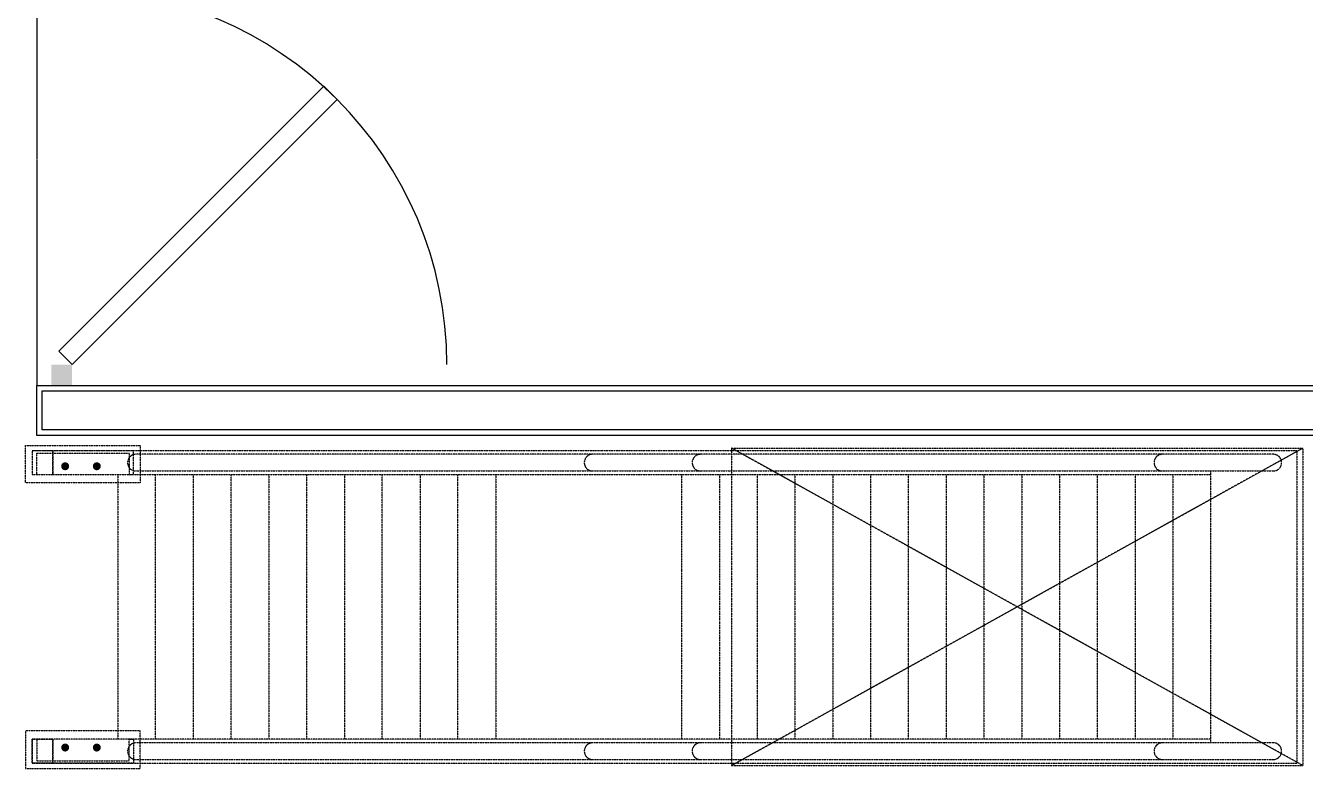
# Model space of a CAD drawing. Header units: millimetres. Extents: x -155 to 94595, y -3153 to 63413.
# Drawn here: x 88238 to 91312, y 33248 to 35031 of the extents above; entities that cross this region are included whole.
import ezdxf

# ---------------------------------------------------------------- set-up
doc = ezdxf.new("R2010")
doc.units = ezdxf.units.MM
for name, pattern in [('REFERENCIA CAMPECHE$0$63-BASE1-6$0$HIDDEN2', [0.1875, 0.125, -0.0625]), ('REFERENCIA CAMPECHE$0$HIDDEN', [0.375, 0.25, -0.125]), ('TRATTEGGIATA2', [0.375, 0.25, -0.125])]:
    doc.linetypes.add(name, pattern=pattern)
for name, color, linetype in [('4', 251, 'Continuous'), ('5', 1, 'TRATTEGGIATA2'), ('door', 252, 'Continuous'), ('wall', 5, 'Continuous')]:
    doc.layers.add(name, color=color, linetype=linetype)

msp = doc.modelspace()

# ---------------------------------------------------------------- linework, layer by layer
at = {"layer": '4', "linetype": 'REFERENCIA CAMPECHE$0$HIDDEN'}
for p, q in [((89933.86, 34016.268), (91305.86, 34016.268)), ((89933.86, 34016.268), (89933.86, 33254.268)), ((91305.86, 33254.268), (89933.86, 34016.268)), ((91305.86, 34016.268), (89933.86, 33254.268)), ((91305.86, 34016.268), (91305.86, 33254.268)), ((89933.86, 33254.268), (91305.86, 33254.268))]:
    msp.add_line(p, q, dxfattribs=at)
for points in [[(88238.058, 34022.918), (88513.058, 34022.918), (88513.058, 33932.918), (88238.058, 33932.918)], [(88303.486, 34010.268), (88254.065, 34010.268), (88254.065, 33952.868), (88303.486, 33952.868)], [(88254.065, 33952.868), (88264.696, 33952.868), (88264.696, 34004.668), (88486.419, 34004.668), (88486.419, 33952.868), (88497.05, 33952.868), (88497.05, 34010.268), (88254.065, 34010.268)], [(88238.058, 33247.618), (88513.058, 33247.618), (88513.058, 33337.618), (88238.058, 33337.618)], [(88303.486, 33317.668), (88254.065, 33317.668), (88254.065, 33260.268), (88303.486, 33260.268)], [(88254.065, 33317.668), (88264.696, 33317.668), (88264.696, 33265.868), (88486.419, 33265.868), (88486.419, 33317.668), (88497.05, 33317.668), (88497.05, 33260.268), (88254.065, 33260.268)], [(88303.486, 33260.268), (88254.065, 33260.268), (88254.065, 33317.668), (88303.486, 33317.668)]]:
    msp.add_lwpolyline(points, close=True, dxfattribs=at)
for points in [[(89618.629, 34010.268), (88303.486, 34010.268), (88303.486, 33952.868), (89669.562, 33952.868)], [(89626.349, 34001.568), (88503.046, 34001.568)], [(89062.252, 34010.27), (89062.252, 34010.268)], [(89366.252, 34010.271), (89366.252, 34010.268)], [(89388.96, 34010.274), (89388.96, 34010.268)], [(89397.338, 34010.278), (89397.338, 34010.268)], [(89397.338, 34010.273), (89397.338, 34010.268)], [(89518.252, 34010.271), (89518.252, 34010.268)], [(89574.689, 34010.27), (89574.689, 34010.268)], [(91291.343, 34010.268), (89618.629, 34010.268)], [(89670.252, 34010.271), (89670.252, 34010.268)], [(89754.061, 34010.273), (89754.061, 34010.268)], [(89762.292, 34010.272), (89762.292, 34010.268)], [(89914.292, 34010.272), (89914.292, 34010.268)], [(89998.1, 34010.274), (89998.1, 34010.268)], [(90150.1, 34010.274), (90150.1, 34010.268)], [(90302.1, 34010.275), (90302.1, 34010.268)], [(90454.1, 34010.275), (90454.1, 34010.268)], [(91291.343, 34010.268), (91291.343, 33260.268)], [(88459.337, 33952.868), (88459.337, 33317.668)], [(88503.046, 33961.568), (89661.842, 33961.568)], [(88550.1, 33317.668), (88550.1, 33952.868)], [(88640.863, 33952.868), (88640.863, 33317.668)], [(88731.626, 33317.668), (88731.626, 33952.868)], [(88822.39, 33952.868), (88822.39, 33317.668)], [(88913.153, 33317.668), (88913.153, 33952.868)], [(89003.916, 33952.868), (89003.916, 33317.668)], [(89094.679, 33317.668), (89094.679, 33952.868)], [(89185.443, 33952.868), (89185.443, 33317.668)], [(89276.206, 33317.668), (89276.206, 33952.868)], [(89367.233, 33952.868), (89367.233, 33317.668)], [(89669.562, 33952.868), (91084.27, 33952.868)], [(89813.53, 33952.868), (89813.53, 33723.046)], [(89904.293, 33952.868), (89904.293, 33602.009)], [(89995.057, 33952.868), (89995.057, 33682.546)], [(90085.82, 33952.868), (90085.82, 33416.182)], [(90176.583, 33952.868), (90176.583, 33317.668)], [(90267.346, 33952.868), (90267.346, 33317.668)], [(90358.11, 33952.868), (90358.11, 33317.668)], [(90448.873, 33952.868), (90448.873, 33317.668)], [(90539.636, 33952.868), (90539.636, 33317.668)], [(90630.399, 33952.868), (90630.399, 33317.668)], [(90721.163, 33952.868), (90721.163, 33317.668)], [(90811.926, 33952.868), (90811.926, 33317.668)], [(90902.689, 33952.868), (90902.689, 33317.668)], [(90993.452, 33952.868), (90993.452, 33317.668)], [(91084.27, 33961.568), (91084.27, 33308.968)], [(89813.53, 33723.046), (89813.53, 33317.668)], [(89995.057, 33682.546), (89995.057, 33317.668)], [(89904.293, 33602.009), (89904.293, 33317.668)], [(90085.82, 33416.182), (90085.82, 33317.668)], [(90173.234, 33317.668), (88303.486, 33317.668), (88303.486, 33260.268), (90224.167, 33260.268)], [(90180.954, 33308.968), (88503.046, 33308.968)], [(91084.27, 33317.668), (90173.234, 33317.668)], [(88503.046, 33268.968), (90216.448, 33268.968)], [(90224.167, 33260.268), (91291.343, 33260.268)]]:
    msp.add_lwpolyline(points, dxfattribs=at)
for points in [[(89661.842, 33961.568), (91234.836, 33961.568, 1), (91234.836, 34001.568), (89626.349, 34001.568)], [(90216.448, 33268.968), (91234.836, 33268.968, 1), (91234.836, 33308.968), (90180.954, 33308.968)]]:
    msp.add_lwpolyline(points, format="xyb", dxfattribs=at)
at = {"layer": '4', "linetype": 'REFERENCIA CAMPECHE$0$HIDDEN', "const_width": 9.525}
for points in [[(88328.324, 33972.918, 1), (88337.849, 33972.918, 1)], [(88413.849, 33972.918, -1), (88404.324, 33972.918, -1)], [(88328.324, 33297.618, -1), (88337.849, 33297.618, -1)], [(88413.849, 33297.618, 1), (88404.324, 33297.618, 1)]]:
    msp.add_lwpolyline(points, format="xyb", close=True, dxfattribs=at)
at = {"layer": '4', "linetype": 'REFERENCIA CAMPECHE$0$HIDDEN'}
for centre in [(88503.046, 33981.568), (89599.865, 33981.568), (89859.034, 33981.568), (90968.353, 33981.568), (88503.046, 33288.968), (88503.046, 33288.968), (89599.865, 33288.968), (89859.034, 33288.968), (90968.353, 33288.968)]:
    msp.add_arc(centre, 20, 90, 270, dxfattribs=at)
at = {"layer": '5', "linetype": 'REFERENCIA CAMPECHE$0$63-BASE1-6$0$HIDDEN2'}
msp.add_lwpolyline([(88264.86, 36846.989), (88264.86, 34166.99)], dxfattribs=at)
at = {"layer": 'door'}
msp.add_lwpolyline([(88349.86, 34216.99), (88986.256, 34853.386), (88954.436, 34885.206), (88318.04, 34248.81)], close=True, dxfattribs=at)
msp.add_arc((88349.86, 34216.99), 900, 0, 90, dxfattribs=at)
msp.add_solid([(88299.86, 34166.99), (88299.86, 34216.99), (88349.86, 34166.99), (88349.86, 34216.99)], dxfattribs=at)
at = {"layer": 'wall'}
for points in [[(94344.86, 34046.99), (88264.86, 34046.99), (88264.86, 34166.99), (94344.86, 34166.99)], [(94331.86, 34059.99), (88277.86, 34059.99), (88277.86, 34153.99), (94331.86, 34153.99)]]:
    msp.add_lwpolyline(points, close=True, dxfattribs=at)

doc.saveas('drawing.dxf')
